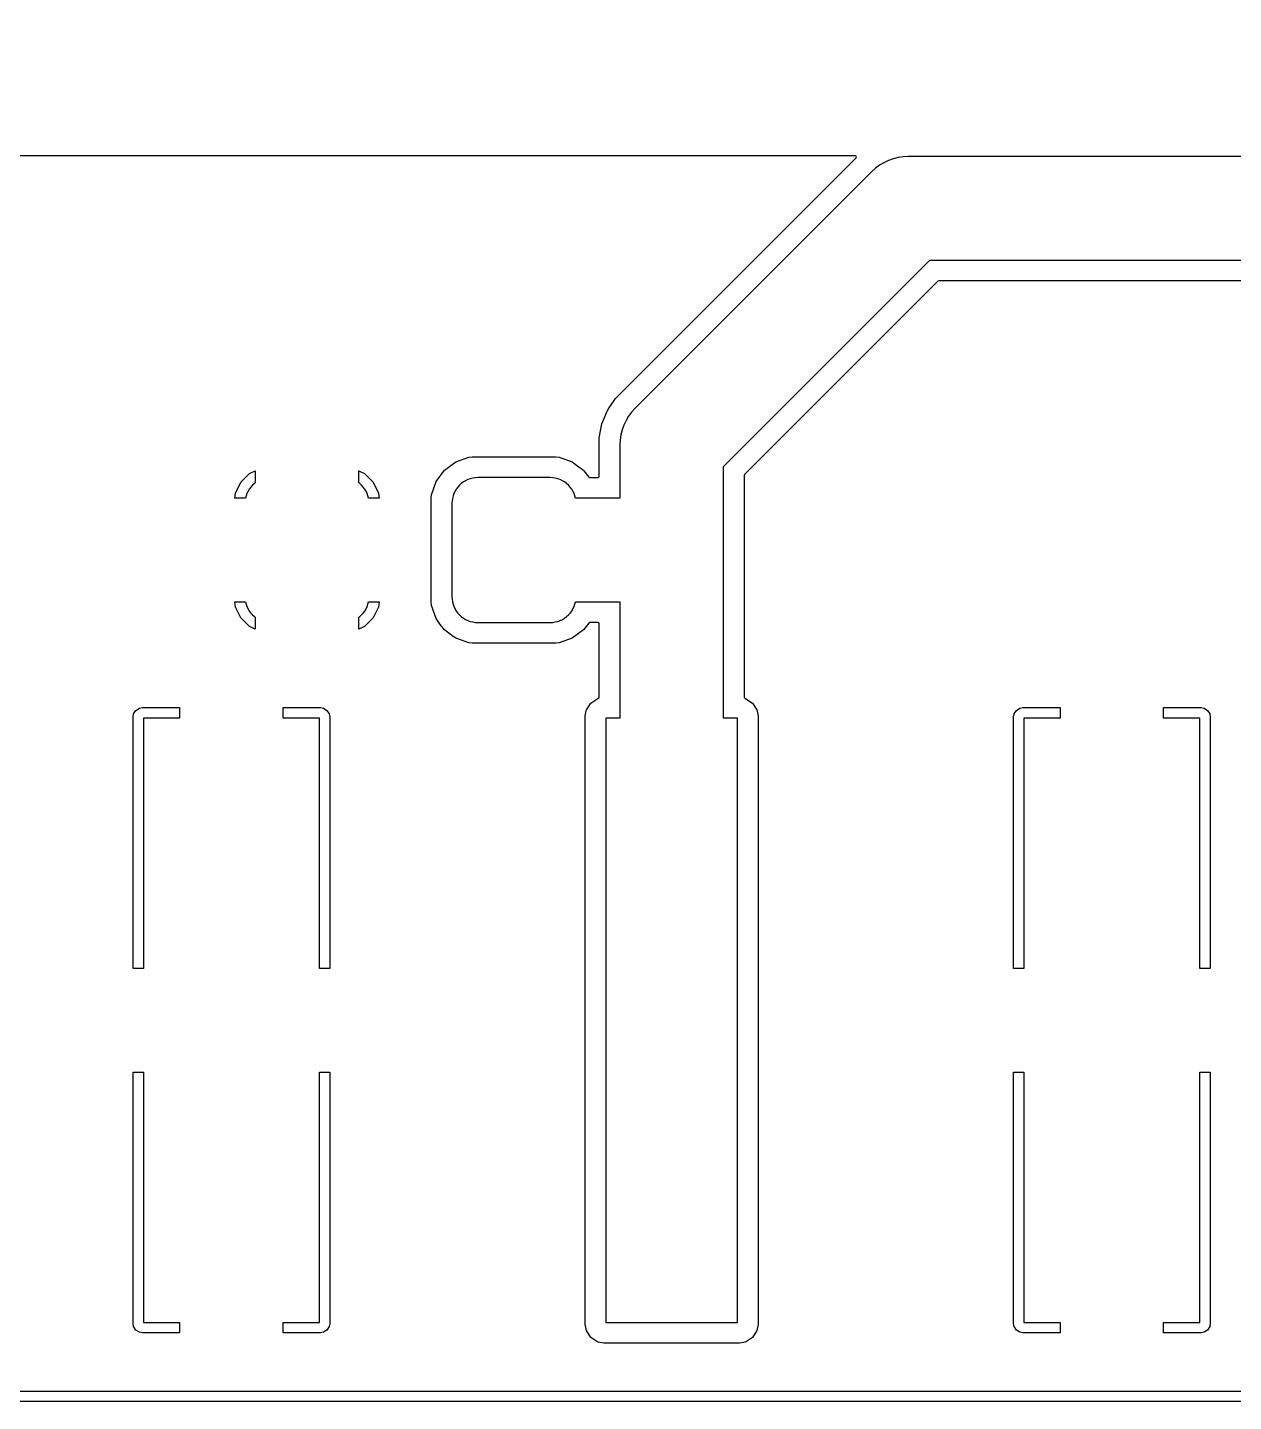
# Model space of a CAD drawing. Header units: metres. Extents: x 44.9 to 117.2, y -105.5 to -49.4.
# Drawn here: x 56.51 to 68.17, y -105.51 to -92.23 of the extents above; entities that cross this region are included whole.
import ezdxf

# ---------------------------------------------------------------- set-up
doc = ezdxf.new("R2010")
doc.units = ezdxf.units.M

msp = doc.modelspace()

# ---------------------------------------------------------------- linework, layer by layer
for points in [[(44.858, -105.51), (44.858, -49.43), (117.242, -49.43), (117.242, -105.51), (44.858, -105.51)], [(112.494, -94.681), (65.319, -94.681), (65.311, -94.684), (63.442, -96.553), (63.439, -96.561), (63.439, -98.704), (63.44, -98.71), (63.448, -98.715), (63.451, -98.716), (63.451, -98.716), (63.451, -98.716), (63.451, -98.716), (63.451, -98.716), (63.451, -98.716), (63.451, -98.716), (63.451, -98.716), (63.451, -98.716), (63.451, -98.716), (63.451, -98.716), (63.451, -98.716), (63.485, -98.738), (63.518, -98.76), (63.518, -98.76), (63.518, -98.76), (63.518, -98.76), (63.518, -98.76), (63.518, -98.76), (63.518, -98.76), (63.518, -98.76), (63.518, -98.76), (63.518, -98.76), (63.518, -98.76), (63.518, -98.76), (63.562, -98.826), (63.562, -98.826), (63.562, -98.826), (63.562, -98.826), (63.562, -98.826), (63.562, -98.826), (63.562, -98.826), (63.562, -98.826), (63.562, -98.826), (63.562, -98.826), (63.574, -98.885), (63.574, -98.885), (63.574, -98.885), (63.574, -98.885), (63.574, -98.885), (63.574, -98.885), (63.574, -104.766), (63.574, -104.766), (63.574, -104.766), (63.574, -104.766), (63.574, -104.766), (63.574, -104.766), (63.562, -104.825), (63.562, -104.825), (63.562, -104.825), (63.562, -104.825), (63.562, -104.825), (63.562, -104.825), (63.562, -104.825), (63.562, -104.825), (63.562, -104.825), (63.562, -104.825), (63.518, -104.891), (63.518, -104.891), (63.518, -104.891), (63.518, -104.891), (63.518, -104.891), (63.518, -104.891), (63.518, -104.891), (63.518, -104.891), (63.518, -104.891), (63.518, -104.891), (63.451, -104.935), (63.451, -104.935), (63.451, -104.935), (63.451, -104.935), (63.451, -104.935), (63.451, -104.935), (63.451, -104.935), (63.451, -104.935), (63.451, -104.935), (63.451, -104.935), (63.393, -104.947), (63.393, -104.947), (63.393, -104.947), (63.393, -104.947), (63.393, -104.947), (63.393, -104.947), (62.083, -104.947), (62.083, -104.947), (62.083, -104.947), (62.083, -104.947), (62.083, -104.947), (62.083, -104.947), (62.025, -104.935), (62.025, -104.935), (62.025, -104.935), (62.025, -104.935), (62.025, -104.935), (62.025, -104.935), (62.025, -104.935), (62.025, -104.935), (62.025, -104.935), (62.025, -104.935), (61.958, -104.891), (61.958, -104.891), (61.958, -104.891), (61.958, -104.891), (61.958, -104.891), (61.958, -104.891), (61.958, -104.891), (61.958, -104.891), (61.958, -104.891), (61.958, -104.891), (61.958, -104.891), (61.958, -104.891), (61.914, -104.825), (61.914, -104.825), (61.914, -104.825), (61.914, -104.825), (61.914, -104.825), (61.914, -104.825), (61.914, -104.825), (61.914, -104.825), (61.914, -104.825), (61.914, -104.825), (61.914, -104.825), (61.914, -104.825), (61.914, -104.825), (61.914, -104.825), (61.914, -104.825), (61.902, -104.766), (61.902, -104.766), (61.902, -104.766), (61.902, -104.766), (61.902, -104.766), (61.902, -104.766), (61.902, -98.885), (61.902, -98.885), (61.902, -98.885), (61.902, -98.885), (61.902, -98.885), (61.902, -98.885), (61.913, -98.832), (61.914, -98.826), (61.914, -98.826), (61.914, -98.826), (61.914, -98.826), (61.914, -98.826), (61.914, -98.826), (61.914, -98.826), (61.914, -98.826), (61.914, -98.826), (61.914, -98.826), (61.914, -98.826), (61.914, -98.826), (61.958, -98.76), (61.958, -98.76), (61.958, -98.76), (61.958, -98.76), (61.958, -98.76), (61.958, -98.76), (61.958, -98.76), (61.958, -98.76), (61.958, -98.76), (61.958, -98.76), (61.958, -98.76), (61.958, -98.76), (62.025, -98.716), (62.025, -98.716), (62.025, -98.716), (62.025, -98.716), (62.025, -98.716), (62.025, -98.716), (62.025, -98.716), (62.025, -98.716), (62.025, -98.716), (62.025, -98.716), (62.025, -98.716), (62.025, -98.716), (62.025, -98.716), (62.025, -98.716), (62.025, -98.716), (62.028, -98.715), (62.034, -98.712), (62.037, -98.704), (62.037, -97.994), (62.034, -97.986), (62.026, -97.983), (61.945, -97.983), (61.943, -97.983), (61.936, -97.987), (61.886, -98.054), (61.886, -98.054), (61.886, -98.054), (61.886, -98.054), (61.886, -98.054), (61.886, -98.054), (61.886, -98.054), (61.886, -98.054), (61.777, -98.135), (61.777, -98.135), (61.777, -98.135), (61.777, -98.135), (61.777, -98.135), (61.777, -98.135), (61.777, -98.135), (61.777, -98.135), (61.649, -98.18), (61.649, -98.18), (61.649, -98.18), (61.649, -98.18), (61.649, -98.18), (61.649, -98.18), (61.618, -98.183), (61.618, -98.183), (61.618, -98.183), (61.618, -98.183), (60.81, -98.183), (60.81, -98.183), (60.81, -98.183), (60.81, -98.183), (60.779, -98.18), (60.779, -98.18), (60.779, -98.18), (60.779, -98.18), (60.779, -98.18), (60.779, -98.18), (60.779, -98.18), (60.779, -98.18), (60.779, -98.18), (60.779, -98.18), (60.779, -98.18), (60.779, -98.18), (60.779, -98.18), (60.779, -98.18), (60.779, -98.18), (60.706, -98.154), (60.651, -98.135), (60.651, -98.135), (60.651, -98.135), (60.651, -98.135), (60.651, -98.135), (60.651, -98.135), (60.651, -98.135), (60.651, -98.135), (60.651, -98.135), (60.651, -98.135), (60.651, -98.135), (60.651, -98.135), (60.651, -98.135), (60.651, -98.135), (60.651, -98.135), (60.651, -98.135), (60.651, -98.135), (60.651, -98.135), (60.651, -98.135), (60.651, -98.135), (60.651, -98.135), (60.651, -98.135), (60.651, -98.135), (60.651, -98.135), (60.651, -98.135), (60.651, -98.135), (60.651, -98.135), (60.651, -98.135), (60.651, -98.135), (60.651, -98.135), (60.651, -98.135), (60.651, -98.135), (60.627, -98.117), (60.542, -98.054), (60.542, -98.054), (60.542, -98.054), (60.542, -98.054), (60.542, -98.054), (60.542, -98.054), (60.542, -98.054), (60.542, -98.054), (60.502, -98), (60.461, -97.945), (60.461, -97.945), (60.461, -97.945), (60.461, -97.945), (60.461, -97.945), (60.461, -97.945), (60.461, -97.945), (60.461, -97.945), (60.461, -97.945), (60.461, -97.945), (60.461, -97.945), (60.461, -97.945), (60.461, -97.945), (60.416, -97.817), (60.416, -97.817), (60.416, -97.817), (60.416, -97.817), (60.416, -97.817), (60.416, -97.817), (60.413, -97.786), (60.413, -97.786), (60.413, -97.786), (60.413, -97.786), (60.413, -96.778), (60.413, -96.778), (60.413, -96.778), (60.413, -96.778), (60.416, -96.747), (60.416, -96.747), (60.416, -96.747), (60.416, -96.747), (60.416, -96.747), (60.416, -96.747), (60.461, -96.619), (60.461, -96.619), (60.461, -96.619), (60.461, -96.619), (60.461, -96.619), (60.461, -96.619), (60.461, -96.619), (60.461, -96.619), (60.461, -96.619), (60.461, -96.619), (60.461, -96.619), (60.461, -96.619), (60.461, -96.619), (60.542, -96.51), (60.542, -96.51), (60.542, -96.51), (60.542, -96.51), (60.542, -96.51), (60.542, -96.51), (60.542, -96.51), (60.542, -96.51), (60.542, -96.51), (60.542, -96.51), (60.542, -96.51), (60.542, -96.51), (60.651, -96.429), (60.651, -96.429), (60.651, -96.429), (60.651, -96.429), (60.651, -96.429), (60.651, -96.429), (60.651, -96.429), (60.651, -96.429), (60.651, -96.429), (60.651, -96.429), (60.651, -96.429), (60.651, -96.429), (60.651, -96.429), (60.779, -96.384), (60.779, -96.384), (60.779, -96.384), (60.779, -96.384), (60.779, -96.384), (60.779, -96.384), (60.81, -96.381), (60.81, -96.381), (60.81, -96.381), (60.81, -96.381), (61.618, -96.381), (61.618, -96.381), (61.618, -96.381), (61.618, -96.381), (61.649, -96.384), (61.649, -96.384), (61.649, -96.384), (61.649, -96.384), (61.649, -96.384), (61.649, -96.384), (61.777, -96.429), (61.777, -96.429), (61.777, -96.429), (61.777, -96.429), (61.777, -96.429), (61.777, -96.429), (61.777, -96.429), (61.777, -96.429), (61.777, -96.429), (61.777, -96.429), (61.777, -96.429), (61.777, -96.429), (61.777, -96.429), (61.832, -96.47), (61.886, -96.51), (61.886, -96.51), (61.886, -96.51), (61.886, -96.51), (61.886, -96.51), (61.886, -96.51), (61.886, -96.51), (61.886, -96.51), (61.89, -96.516), (61.936, -96.577), (61.936, -96.577), (61.937, -96.578), (61.945, -96.581), (62.026, -96.581), (62.034, -96.578), (62.037, -96.57), (62.037, -96.197), (62.037, -96.197), (62.037, -96.197), (62.037, -96.197), (62.037, -96.197), (62.037, -96.197), (62.064, -96.062), (62.064, -96.062), (62.064, -96.062), (62.064, -96.062), (62.064, -96.062), (62.064, -96.062), (62.064, -96.062), (62.064, -96.062), (62.064, -96.062), (62.064, -96.062), (62.064, -96.062), (62.117, -95.934), (62.117, -95.934), (62.117, -95.934), (62.117, -95.934), (62.117, -95.934), (62.117, -95.934), (62.141, -95.899), (62.194, -95.819), (62.194, -95.819), (62.194, -95.819), (62.194, -95.819), (62.194, -95.819), (62.194, -95.819), (64.522, -93.492), (64.525, -93.483), (64.522, -93.475), (64.514, -93.472), (44.97, -93.472)], [(112.598, -93.48), (65.024, -93.48), (64.975, -93.482), (64.926, -93.489), (64.879, -93.501), (64.833, -93.518), (64.788, -93.539), (64.746, -93.564), (64.707, -93.593), (64.67, -93.626), (62.384, -95.912), (62.351, -95.949), (62.322, -95.988), (62.297, -96.03), (62.276, -96.075), (62.259, -96.121), (62.259, -96.121), (62.247, -96.168), (62.24, -96.217), (62.238, -96.266), (62.238, -96.782), (62.238, -96.782), (62.238, -96.782), (62.238, -96.782), (62.238, -96.782), (62.238, -96.782), (62.238, -96.782), (62.238, -96.782), (62.238, -96.782), (62.238, -96.782), (62.238, -96.782), (62.238, -96.782), (62.238, -96.782), (62.238, -96.782), (62.238, -96.782), (62.238, -96.782), (62.238, -96.782), (62.238, -96.782), (62.238, -96.782), (62.238, -96.782), (62.238, -96.782), (62.238, -96.782), (62.238, -96.782), (62.238, -96.782), (62.238, -96.782), (62.238, -96.782), (62.238, -96.782), (62.238, -96.782), (62.238, -96.782), (62.238, -96.782), (62.238, -96.782), (62.238, -96.782), (62.238, -96.782), (62.238, -96.782), (61.809, -96.782), (61.809, -96.782), (61.809, -96.782), (61.809, -96.782), (61.809, -96.782), (61.809, -96.782), (61.809, -96.782), (61.809, -96.782), (61.809, -96.782), (61.809, -96.782), (61.809, -96.782), (61.809, -96.782), (61.809, -96.782), (61.809, -96.782), (61.809, -96.782), (61.809, -96.782), (61.809, -96.782), (61.809, -96.782), (61.809, -96.782), (61.809, -96.782), (61.809, -96.782), (61.809, -96.782), (61.809, -96.782), (61.809, -96.782), (61.809, -96.782), (61.809, -96.782), (61.809, -96.782), (61.809, -96.782), (61.809, -96.782), (61.809, -96.782), (61.803, -96.759), (61.795, -96.736), (61.784, -96.714), (61.772, -96.693), (61.757, -96.673), (61.741, -96.655), (61.723, -96.639), (61.703, -96.624), (61.682, -96.612), (61.66, -96.601), (61.637, -96.593), (61.637, -96.593), (61.613, -96.587), (61.589, -96.583), (61.564, -96.582), (60.864, -96.582), (60.839, -96.583), (60.815, -96.587), (60.791, -96.593), (60.768, -96.601), (60.746, -96.612), (60.725, -96.624), (60.705, -96.639), (60.687, -96.655), (60.671, -96.673), (60.656, -96.693), (60.644, -96.714), (60.633, -96.736), (60.625, -96.759), (60.625, -96.759), (60.619, -96.783), (60.615, -96.807), (60.614, -96.832)], [(60.614, -96.832), (60.614, -97.732), (60.615, -97.757), (60.619, -97.781), (60.625, -97.805), (60.633, -97.828), (60.644, -97.85), (60.656, -97.871), (60.671, -97.891), (60.687, -97.909), (60.705, -97.925), (60.725, -97.94), (60.746, -97.952), (60.768, -97.963), (60.791, -97.971), (60.791, -97.971), (60.815, -97.977), (60.839, -97.981), (60.864, -97.982), (61.564, -97.982), (61.589, -97.981), (61.613, -97.977), (61.637, -97.971), (61.66, -97.963), (61.682, -97.952), (61.703, -97.94), (61.723, -97.925), (61.741, -97.909), (61.757, -97.891), (61.772, -97.871), (61.784, -97.85), (61.795, -97.828), (61.803, -97.805), (61.803, -97.805), (61.809, -97.782), (61.809, -97.782), (61.809, -97.782), (61.809, -97.782), (61.809, -97.782), (61.809, -97.782), (61.809, -97.782), (61.809, -97.782), (61.809, -97.782), (61.809, -97.782), (61.809, -97.782), (61.809, -97.782), (61.809, -97.782), (61.809, -97.782), (61.809, -97.782), (61.809, -97.782), (61.809, -97.782), (61.809, -97.782), (61.809, -97.782), (61.809, -97.782), (61.809, -97.782), (61.809, -97.782), (61.809, -97.782), (61.809, -97.782), (61.809, -97.782), (61.809, -97.782), (61.809, -97.782), (61.809, -97.782), (61.809, -97.782), (61.809, -97.782), (62.238, -97.782), (62.238, -97.782), (62.238, -97.782), (62.238, -97.782), (62.238, -97.782), (62.238, -97.782), (62.238, -97.782), (62.238, -97.782), (62.238, -97.782), (62.238, -97.782), (62.238, -97.782), (62.238, -97.782), (62.238, -97.782), (62.238, -97.782), (62.238, -97.782), (62.238, -97.782), (62.238, -97.782), (62.238, -97.782), (62.238, -97.782), (62.238, -97.782), (62.238, -97.782), (62.238, -97.782), (62.238, -97.782), (62.238, -97.782), (62.238, -97.782), (62.238, -97.782), (62.238, -97.782), (62.238, -97.782), (62.238, -97.782), (62.238, -97.782), (62.238, -97.782), (62.238, -97.782), (62.238, -97.782), (62.238, -97.782), (62.238, -98.905), (62.238, -98.905), (62.238, -98.905), (62.238, -98.905), (62.238, -98.905), (62.238, -98.905), (62.238, -98.905), (62.238, -98.905), (62.238, -98.905), (62.238, -98.905), (62.238, -98.905), (62.238, -98.905), (62.238, -98.905), (62.238, -98.905), (62.238, -98.905), (62.238, -98.905), (62.238, -98.905), (62.238, -98.905), (62.238, -98.905), (62.238, -98.905), (62.238, -98.905), (62.238, -98.905), (62.238, -98.905), (62.238, -98.905), (62.238, -98.905), (62.238, -98.905), (62.238, -98.905), (62.238, -98.905), (62.238, -98.905), (62.238, -98.905), (62.238, -98.905), (62.238, -98.905), (62.238, -98.905), (62.238, -98.905), (62.103, -98.905), (62.103, -104.747), (63.373, -104.747), (63.373, -98.905), (63.238, -98.905), (63.238, -98.905), (63.238, -98.905), (63.238, -98.905), (63.238, -98.905), (63.238, -98.905), (63.238, -98.905), (63.238, -98.905), (63.238, -98.905), (63.238, -98.905), (63.238, -98.905), (63.238, -98.905), (63.238, -98.905), (63.238, -98.905), (63.238, -98.905), (63.238, -98.905), (63.238, -98.905), (63.238, -98.905), (63.238, -98.905), (63.238, -98.905), (63.238, -98.905), (63.238, -98.905), (63.238, -98.905), (63.238, -98.905), (63.238, -98.905), (63.238, -98.905), (63.238, -98.905), (63.238, -98.905), (63.238, -98.905), (63.238, -98.905), (63.238, -98.905), (63.238, -98.905), (63.238, -98.905), (63.238, -98.905), (63.238, -96.473), (63.238, -96.473), (63.238, -96.473), (63.238, -96.473), (63.238, -96.473), (63.238, -96.473), (63.238, -96.473), (63.238, -96.473), (63.238, -96.473), (63.238, -96.473), (63.238, -96.473), (63.238, -96.473), (63.238, -96.473), (63.238, -96.473), (63.238, -96.473), (63.238, -96.473), (63.238, -96.473), (63.238, -96.473), (65.231, -94.48), (65.231, -94.48), (65.231, -94.48), (65.231, -94.48), (65.231, -94.48), (65.231, -94.48), (65.231, -94.48), (65.231, -94.48), (65.231, -94.48), (65.231, -94.48), (65.231, -94.48), (65.231, -94.48), (65.231, -94.48), (65.231, -94.48), (65.231, -94.48), (65.231, -94.48), (65.231, -94.48), (65.231, -94.48), (112.598, -94.48)], [(58.516, -96.782), (58.524, -96.731), (58.524, -96.731), (58.524, -96.731), (58.524, -96.731), (58.524, -96.731), (58.524, -96.731), (58.524, -96.731), (58.524, -96.731), (58.524, -96.731), (58.524, -96.731), (58.575, -96.626), (58.575, -96.626), (58.575, -96.626), (58.575, -96.626), (58.575, -96.626), (58.575, -96.626), (58.575, -96.626), (58.575, -96.626), (58.658, -96.543), (58.658, -96.543), (58.658, -96.543), (58.658, -96.543), (58.658, -96.543), (58.658, -96.543), (58.658, -96.543), (58.658, -96.543), (58.714, -96.516), (58.714, -96.516), (58.714, -96.516), (58.714, -96.516), (58.714, -96.516), (58.714, -96.516), (58.714, -96.516), (58.714, -96.516), (58.714, -96.516), (58.714, -96.516), (58.714, -96.516), (58.714, -96.516), (58.714, -96.516), (58.714, -96.516), (58.714, -96.516), (58.714, -96.516), (58.714, -96.516), (58.714, -96.516), (58.714, -96.516), (58.714, -96.516), (58.714, -96.516), (58.714, -96.516), (58.714, -96.516), (58.714, -96.516), (58.714, -96.516), (58.714, -96.516), (58.714, -96.516), (58.714, -96.516), (58.714, -96.516), (58.714, -96.516), (58.714, -96.516), (58.714, -96.516), (58.714, -96.516), (58.714, -96.516), (58.714, -96.516), (58.714, -96.516), (58.714, -96.516), (58.714, -96.516), (58.714, -96.516), (58.714, -96.516), (58.714, -96.516), (58.714, -96.516), (58.714, -96.516), (58.714, -96.516), (58.714, -96.516), (58.714, -96.516), (58.714, -96.632), (58.714, -96.632), (58.714, -96.632), (58.714, -96.632), (58.714, -96.632), (58.714, -96.632), (58.714, -96.632), (58.714, -96.632), (58.714, -96.632), (58.714, -96.632), (58.714, -96.632), (58.714, -96.632), (58.714, -96.632), (58.714, -96.632), (58.714, -96.632), (58.714, -96.632), (58.714, -96.632), (58.714, -96.632), (58.714, -96.632), (58.714, -96.632), (58.714, -96.632), (58.714, -96.632), (58.705, -96.639), (58.687, -96.655), (58.671, -96.673), (58.656, -96.693), (58.644, -96.714), (58.633, -96.736), (58.625, -96.759), (58.625, -96.759), (58.619, -96.782), (58.619, -96.782), (58.619, -96.782), (58.619, -96.782), (58.619, -96.782), (58.619, -96.782), (58.619, -96.782), (58.619, -96.782), (58.619, -96.782), (58.619, -96.782), (58.619, -96.782), (58.619, -96.782), (58.619, -96.782), (58.619, -96.782), (58.619, -96.782), (58.619, -96.782), (58.619, -96.782), (58.619, -96.782), (58.619, -96.782), (58.619, -96.782), (58.619, -96.782), (58.619, -96.782), (58.619, -96.782), (58.619, -96.782), (58.619, -96.782), (58.619, -96.782), (58.619, -96.782), (58.619, -96.782), (58.619, -96.782), (58.619, -96.782), (58.516, -96.782), (58.516, -96.782), (58.516, -96.782), (58.516, -96.782), (58.516, -96.782), (58.516, -96.782), (58.516, -96.782), (58.516, -96.782), (58.516, -96.782), (58.516, -96.782), (58.516, -96.782), (58.516, -96.782), (58.516, -96.782), (58.516, -96.782), (58.516, -96.782), (58.516, -96.782), (58.516, -96.782), (58.516, -96.782), (58.516, -96.782), (58.516, -96.782), (58.516, -96.782), (58.516, -96.782), (58.516, -96.782), (58.516, -96.782), (58.516, -96.782), (58.516, -96.782), (58.516, -96.782), (58.516, -96.782), (58.516, -96.782), (58.516, -96.782), (58.516, -96.782), (58.516, -96.782), (58.516, -96.782), (58.516, -96.782), (58.516, -96.782), (58.516, -96.782), (58.516, -96.782), (58.516, -96.782)], [(59.723, -96.639), (59.714, -96.632), (59.714, -96.632), (59.714, -96.632), (59.714, -96.632), (59.714, -96.632), (59.714, -96.632), (59.714, -96.632), (59.714, -96.632), (59.714, -96.632), (59.714, -96.632), (59.714, -96.632), (59.714, -96.632), (59.714, -96.632), (59.714, -96.632), (59.714, -96.632), (59.714, -96.632), (59.714, -96.632), (59.714, -96.632), (59.714, -96.632), (59.714, -96.632), (59.714, -96.632), (59.714, -96.632), (59.714, -96.516), (59.714, -96.516), (59.714, -96.516), (59.714, -96.516), (59.714, -96.516), (59.714, -96.516), (59.714, -96.516), (59.714, -96.516), (59.714, -96.516), (59.714, -96.516), (59.714, -96.516), (59.714, -96.516), (59.714, -96.516), (59.714, -96.516), (59.714, -96.516), (59.714, -96.516), (59.714, -96.516), (59.714, -96.516), (59.714, -96.516), (59.714, -96.516), (59.714, -96.516), (59.714, -96.516), (59.714, -96.516), (59.714, -96.516), (59.714, -96.516), (59.714, -96.516), (59.714, -96.516), (59.714, -96.516), (59.714, -96.516), (59.714, -96.516), (59.714, -96.516), (59.714, -96.516), (59.714, -96.516), (59.714, -96.516), (59.714, -96.516), (59.714, -96.516), (59.714, -96.516), (59.714, -96.516), (59.714, -96.516), (59.714, -96.516), (59.714, -96.516), (59.714, -96.516), (59.714, -96.516), (59.714, -96.516), (59.77, -96.543), (59.77, -96.543), (59.77, -96.543), (59.77, -96.543), (59.77, -96.543), (59.77, -96.543), (59.77, -96.543), (59.77, -96.543), (59.853, -96.626), (59.853, -96.626), (59.853, -96.626), (59.853, -96.626), (59.853, -96.626), (59.853, -96.626), (59.853, -96.626), (59.853, -96.626), (59.904, -96.731), (59.904, -96.731), (59.904, -96.731), (59.904, -96.731), (59.904, -96.731), (59.904, -96.731), (59.904, -96.731), (59.904, -96.731), (59.904, -96.731), (59.904, -96.731), (59.912, -96.782), (59.912, -96.782), (59.912, -96.782), (59.912, -96.782), (59.912, -96.782), (59.912, -96.782), (59.912, -96.782), (59.912, -96.782), (59.912, -96.782), (59.912, -96.782), (59.912, -96.782), (59.912, -96.782), (59.912, -96.782), (59.912, -96.782), (59.912, -96.782), (59.912, -96.782), (59.912, -96.782), (59.912, -96.782), (59.912, -96.782), (59.912, -96.782), (59.912, -96.782), (59.912, -96.782), (59.912, -96.782), (59.912, -96.782), (59.912, -96.782), (59.912, -96.782), (59.912, -96.782), (59.912, -96.782), (59.912, -96.782), (59.912, -96.782), (59.912, -96.782), (59.912, -96.782), (59.912, -96.782), (59.912, -96.782), (59.912, -96.782), (59.912, -96.782), (59.809, -96.782), (59.809, -96.782), (59.809, -96.782), (59.809, -96.782), (59.809, -96.782), (59.809, -96.782), (59.809, -96.782), (59.809, -96.782), (59.809, -96.782), (59.809, -96.782), (59.809, -96.782), (59.809, -96.782), (59.809, -96.782), (59.809, -96.782), (59.809, -96.782), (59.809, -96.782), (59.809, -96.782), (59.809, -96.782), (59.809, -96.782), (59.809, -96.782), (59.809, -96.782), (59.809, -96.782), (59.809, -96.782), (59.809, -96.782), (59.809, -96.782), (59.809, -96.782), (59.809, -96.782), (59.809, -96.782), (59.809, -96.782), (59.809, -96.782), (59.803, -96.759), (59.795, -96.736), (59.784, -96.714), (59.772, -96.693), (59.757, -96.673), (59.741, -96.655), (59.723, -96.639)], [(58.619, -97.782), (58.625, -97.805), (58.633, -97.828), (58.644, -97.85), (58.656, -97.871), (58.671, -97.891), (58.687, -97.909), (58.705, -97.925), (58.714, -97.932), (58.714, -97.932), (58.714, -97.932), (58.714, -97.932), (58.714, -97.932), (58.714, -97.932), (58.714, -97.932), (58.714, -97.932), (58.714, -97.932), (58.714, -97.932), (58.714, -97.932), (58.714, -97.932), (58.714, -97.932), (58.714, -97.932), (58.714, -97.932), (58.714, -97.932), (58.714, -97.932), (58.714, -97.932), (58.714, -97.932), (58.714, -97.932), (58.714, -97.932), (58.714, -97.932), (58.714, -98.048), (58.714, -98.048), (58.714, -98.048), (58.714, -98.048), (58.714, -98.048), (58.714, -98.048), (58.714, -98.048), (58.714, -98.048), (58.714, -98.048), (58.714, -98.048), (58.714, -98.048), (58.714, -98.048), (58.714, -98.048), (58.714, -98.048), (58.714, -98.048), (58.714, -98.048), (58.714, -98.048), (58.714, -98.048), (58.714, -98.048), (58.714, -98.048), (58.714, -98.048), (58.714, -98.048), (58.714, -98.048), (58.714, -98.048), (58.714, -98.048), (58.714, -98.048), (58.714, -98.048), (58.714, -98.048), (58.714, -98.048), (58.714, -98.048), (58.714, -98.048), (58.714, -98.048), (58.714, -98.048), (58.714, -98.048), (58.714, -98.048), (58.714, -98.048), (58.714, -98.048), (58.714, -98.048), (58.714, -98.048), (58.714, -98.048), (58.714, -98.048), (58.714, -98.048), (58.714, -98.048), (58.714, -98.048), (58.714, -98.048), (58.714, -98.048), (58.658, -98.021), (58.658, -98.021), (58.658, -98.021), (58.658, -98.021), (58.658, -98.021), (58.658, -98.021), (58.658, -98.021), (58.658, -98.021), (58.575, -97.938), (58.575, -97.938), (58.575, -97.938), (58.575, -97.938), (58.575, -97.938), (58.575, -97.938), (58.575, -97.938), (58.575, -97.938), (58.524, -97.833), (58.524, -97.833), (58.524, -97.833), (58.524, -97.833), (58.524, -97.833), (58.524, -97.833), (58.524, -97.833), (58.524, -97.833), (58.524, -97.833), (58.524, -97.833), (58.516, -97.782), (58.516, -97.782), (58.516, -97.782), (58.516, -97.782), (58.516, -97.782), (58.516, -97.782), (58.516, -97.782), (58.516, -97.782), (58.516, -97.782), (58.516, -97.782), (58.516, -97.782), (58.516, -97.782), (58.516, -97.782), (58.516, -97.782), (58.516, -97.782), (58.516, -97.782), (58.516, -97.782), (58.516, -97.782), (58.516, -97.782), (58.516, -97.782), (58.516, -97.782), (58.516, -97.782), (58.516, -97.782), (58.516, -97.782), (58.516, -97.782), (58.516, -97.782), (58.516, -97.782), (58.516, -97.782), (58.516, -97.782), (58.516, -97.782), (58.516, -97.782), (58.516, -97.782), (58.516, -97.782), (58.516, -97.782), (58.516, -97.782), (58.516, -97.782), (58.619, -97.782), (58.619, -97.782), (58.619, -97.782), (58.619, -97.782), (58.619, -97.782), (58.619, -97.782), (58.619, -97.782), (58.619, -97.782), (58.619, -97.782), (58.619, -97.782), (58.619, -97.782), (58.619, -97.782), (58.619, -97.782), (58.619, -97.782), (58.619, -97.782), (58.619, -97.782), (58.619, -97.782), (58.619, -97.782), (58.619, -97.782), (58.619, -97.782), (58.619, -97.782), (58.619, -97.782), (58.619, -97.782), (58.619, -97.782), (58.619, -97.782), (58.619, -97.782), (58.619, -97.782), (58.619, -97.782), (58.619, -97.782), (58.619, -97.782)], [(59.714, -97.932), (59.723, -97.925), (59.741, -97.909), (59.757, -97.891), (59.772, -97.871), (59.784, -97.85), (59.795, -97.828), (59.803, -97.805), (59.803, -97.805), (59.809, -97.782), (59.809, -97.782), (59.809, -97.782), (59.809, -97.782), (59.809, -97.782), (59.809, -97.782), (59.809, -97.782), (59.809, -97.782), (59.809, -97.782), (59.809, -97.782), (59.809, -97.782), (59.809, -97.782), (59.809, -97.782), (59.809, -97.782), (59.809, -97.782), (59.809, -97.782), (59.809, -97.782), (59.809, -97.782), (59.809, -97.782), (59.809, -97.782), (59.809, -97.782), (59.809, -97.782), (59.809, -97.782), (59.809, -97.782), (59.809, -97.782), (59.809, -97.782), (59.809, -97.782), (59.809, -97.782), (59.809, -97.782), (59.809, -97.782), (59.912, -97.782), (59.912, -97.782), (59.912, -97.782), (59.912, -97.782), (59.912, -97.782), (59.912, -97.782), (59.912, -97.782), (59.912, -97.782), (59.912, -97.782), (59.912, -97.782), (59.912, -97.782), (59.912, -97.782), (59.912, -97.782), (59.912, -97.782), (59.912, -97.782), (59.912, -97.782), (59.912, -97.782), (59.912, -97.782), (59.912, -97.782), (59.912, -97.782), (59.912, -97.782), (59.912, -97.782), (59.912, -97.782), (59.912, -97.782), (59.912, -97.782), (59.912, -97.782), (59.912, -97.782), (59.912, -97.782), (59.912, -97.782), (59.912, -97.782), (59.912, -97.782), (59.912, -97.782), (59.912, -97.782), (59.912, -97.782), (59.912, -97.782), (59.912, -97.782), (59.904, -97.833), (59.904, -97.833), (59.904, -97.833), (59.904, -97.833), (59.904, -97.833), (59.904, -97.833), (59.904, -97.833), (59.904, -97.833), (59.904, -97.833), (59.904, -97.833), (59.853, -97.938), (59.853, -97.938), (59.853, -97.938), (59.853, -97.938), (59.853, -97.938), (59.853, -97.938), (59.853, -97.938), (59.853, -97.938), (59.77, -98.021), (59.77, -98.021), (59.77, -98.021), (59.77, -98.021), (59.77, -98.021), (59.77, -98.021), (59.77, -98.021), (59.77, -98.021), (59.714, -98.048), (59.714, -98.048), (59.714, -98.048), (59.714, -98.048), (59.714, -98.048), (59.714, -98.048), (59.714, -98.048), (59.714, -98.048), (59.714, -98.048), (59.714, -98.048), (59.714, -98.048), (59.714, -98.048), (59.714, -98.048), (59.714, -98.048), (59.714, -98.048), (59.714, -98.048), (59.714, -98.048), (59.714, -98.048), (59.714, -98.048), (59.714, -98.048), (59.714, -98.048), (59.714, -98.048), (59.714, -98.048), (59.714, -98.048), (59.714, -98.048), (59.714, -98.048), (59.714, -98.048), (59.714, -98.048), (59.714, -98.048), (59.714, -98.048), (59.714, -98.048), (59.714, -98.048), (59.714, -98.048), (59.714, -98.048), (59.714, -98.048), (59.714, -98.048), (59.714, -98.048), (59.714, -98.048), (59.714, -98.048), (59.714, -98.048), (59.714, -98.048), (59.714, -98.048), (59.714, -98.048), (59.714, -98.048), (59.714, -97.932), (59.714, -97.932), (59.714, -97.932), (59.714, -97.932), (59.714, -97.932), (59.714, -97.932), (59.714, -97.932), (59.714, -97.932), (59.714, -97.932), (59.714, -97.932), (59.714, -97.932), (59.714, -97.932), (59.714, -97.932), (59.714, -97.932), (59.714, -97.932), (59.714, -97.932), (59.714, -97.932), (59.714, -97.932), (59.714, -97.932), (59.714, -97.932), (59.714, -97.932), (59.714, -97.932)], [(57.533, -98.895), (57.538, -98.865), (57.538, -98.865), (57.538, -98.865), (57.538, -98.865), (57.538, -98.865), (57.538, -98.865), (57.538, -98.865), (57.538, -98.865), (57.538, -98.865), (57.538, -98.865), (57.538, -98.865), (57.538, -98.865), (57.561, -98.832), (57.561, -98.832), (57.561, -98.832), (57.561, -98.832), (57.561, -98.832), (57.561, -98.832), (57.561, -98.832), (57.561, -98.832), (57.561, -98.832), (57.561, -98.832), (57.561, -98.832), (57.561, -98.832), (57.594, -98.81), (57.594, -98.81), (57.594, -98.81), (57.594, -98.81), (57.594, -98.81), (57.594, -98.81), (57.594, -98.81), (57.594, -98.81), (57.594, -98.81), (57.594, -98.81), (57.594, -98.81), (57.594, -98.81), (57.623, -98.805), (57.623, -98.805), (57.623, -98.805), (57.623, -98.805), (57.623, -98.805), (57.623, -98.805), (57.983, -98.805), (57.983, -98.805), (57.983, -98.805), (57.983, -98.805), (57.983, -98.805), (57.983, -98.805), (57.983, -98.805), (57.983, -98.805), (57.983, -98.805), (57.983, -98.805), (57.983, -98.805), (57.983, -98.805), (57.983, -98.805), (57.983, -98.805), (57.983, -98.805), (57.983, -98.805), (57.983, -98.805), (57.983, -98.805), (57.983, -98.805), (57.983, -98.805), (57.983, -98.805), (57.983, -98.805), (57.983, -98.805), (57.983, -98.805), (57.983, -98.805), (57.983, -98.805), (57.983, -98.805), (57.983, -98.805), (57.983, -98.805), (57.983, -98.805), (57.983, -98.805), (57.983, -98.805), (57.983, -98.805), (57.983, -98.805), (57.983, -98.805), (57.983, -98.805), (57.983, -98.905), (57.983, -98.905), (57.983, -98.905), (57.983, -98.905), (57.983, -98.905), (57.983, -98.905), (57.983, -98.905), (57.983, -98.905), (57.983, -98.905), (57.983, -98.905), (57.983, -98.905), (57.983, -98.905), (57.983, -98.905), (57.983, -98.905), (57.983, -98.905), (57.983, -98.905), (57.983, -98.905), (57.983, -98.905), (57.983, -98.905), (57.983, -98.905), (57.983, -98.905), (57.983, -98.905), (57.983, -98.905), (57.983, -98.905), (57.983, -98.905), (57.983, -98.905), (57.983, -98.905), (57.983, -98.905), (57.983, -98.905), (57.983, -98.905), (57.983, -98.905), (57.983, -98.905), (57.983, -98.905), (57.983, -98.905), (57.633, -98.905), (57.633, -101.326), (57.633, -101.326), (57.633, -101.326), (57.633, -101.326), (57.633, -101.326), (57.633, -101.326), (57.633, -101.326), (57.633, -101.326), (57.633, -101.326), (57.633, -101.326), (57.633, -101.326), (57.633, -101.326), (57.633, -101.326), (57.633, -101.326), (57.633, -101.326), (57.633, -101.326), (57.633, -101.326), (57.633, -101.326), (57.633, -101.326), (57.633, -101.326), (57.633, -101.326), (57.633, -101.326), (57.633, -101.326), (57.633, -101.326), (57.633, -101.326), (57.633, -101.326), (57.633, -101.326), (57.633, -101.326), (57.633, -101.326), (57.633, -101.326), (57.633, -101.326), (57.633, -101.326), (57.633, -101.326), (57.633, -101.326), (57.533, -101.326), (57.533, -101.326), (57.533, -101.326), (57.533, -101.326), (57.533, -101.326), (57.533, -101.326), (57.533, -101.326), (57.533, -101.326), (57.533, -101.326), (57.533, -101.326), (57.533, -101.326), (57.533, -101.326), (57.533, -101.326), (57.533, -101.326), (57.533, -101.326), (57.533, -101.326), (57.533, -101.326), (57.533, -101.326), (57.533, -101.326), (57.533, -101.326), (57.533, -101.326), (57.533, -101.326), (57.533, -101.326), (57.533, -101.326), (57.533, -101.326), (57.533, -101.326), (57.533, -101.326), (57.533, -101.326), (57.533, -101.326), (57.533, -101.326), (57.533, -101.326), (57.533, -101.326), (57.533, -101.326), (57.533, -101.326), (57.533, -101.326), (57.533, -101.326), (57.533, -98.895), (57.533, -98.895), (57.533, -98.895), (57.533, -98.895), (57.533, -98.895), (57.533, -98.895)], [(59.334, -98.905), (58.983, -98.905), (58.983, -98.905), (58.983, -98.905), (58.983, -98.905), (58.983, -98.905), (58.983, -98.905), (58.983, -98.905), (58.983, -98.905), (58.983, -98.905), (58.983, -98.905), (58.983, -98.905), (58.983, -98.905), (58.983, -98.905), (58.983, -98.905), (58.983, -98.905), (58.983, -98.905), (58.983, -98.905), (58.983, -98.905), (58.983, -98.905), (58.983, -98.905), (58.983, -98.905), (58.983, -98.905), (58.983, -98.905), (58.983, -98.905), (58.983, -98.905), (58.983, -98.905), (58.983, -98.905), (58.983, -98.905), (58.983, -98.905), (58.983, -98.905), (58.983, -98.905), (58.983, -98.905), (58.983, -98.905), (58.983, -98.905), (58.983, -98.805), (58.983, -98.805), (58.983, -98.805), (58.983, -98.805), (58.983, -98.805), (58.983, -98.805), (58.983, -98.805), (58.983, -98.805), (58.983, -98.805), (58.983, -98.805), (58.983, -98.805), (58.983, -98.805), (58.983, -98.805), (58.983, -98.805), (58.983, -98.805), (58.983, -98.805), (58.983, -98.805), (58.983, -98.805), (58.983, -98.805), (58.983, -98.805), (58.983, -98.805), (58.983, -98.805), (58.983, -98.805), (58.983, -98.805), (58.983, -98.805), (58.983, -98.805), (58.983, -98.805), (58.983, -98.805), (58.983, -98.805), (58.983, -98.805), (58.983, -98.805), (58.983, -98.805), (58.983, -98.805), (58.983, -98.805), (58.983, -98.805), (58.983, -98.805), (59.344, -98.805), (59.344, -98.805), (59.344, -98.805), (59.344, -98.805), (59.344, -98.805), (59.344, -98.805), (59.373, -98.81), (59.373, -98.81), (59.373, -98.81), (59.373, -98.81), (59.373, -98.81), (59.373, -98.81), (59.373, -98.81), (59.373, -98.81), (59.373, -98.81), (59.373, -98.81), (59.373, -98.81), (59.373, -98.81), (59.406, -98.832), (59.406, -98.832), (59.406, -98.832), (59.406, -98.832), (59.406, -98.832), (59.406, -98.832), (59.406, -98.832), (59.406, -98.832), (59.406, -98.832), (59.406, -98.832), (59.406, -98.832), (59.406, -98.832), (59.429, -98.865), (59.429, -98.865), (59.429, -98.865), (59.429, -98.865), (59.429, -98.865), (59.429, -98.865), (59.429, -98.865), (59.429, -98.865), (59.429, -98.865), (59.429, -98.865), (59.429, -98.865), (59.429, -98.865), (59.434, -98.895), (59.434, -98.895), (59.434, -98.895), (59.434, -98.895), (59.434, -98.895), (59.434, -98.895), (59.434, -101.326), (59.434, -101.326), (59.434, -101.326), (59.434, -101.326), (59.434, -101.326), (59.434, -101.326), (59.434, -101.326), (59.434, -101.326), (59.434, -101.326), (59.434, -101.326), (59.434, -101.326), (59.434, -101.326), (59.434, -101.326), (59.434, -101.326), (59.434, -101.326), (59.434, -101.326), (59.434, -101.326), (59.434, -101.326), (59.434, -101.326), (59.434, -101.326), (59.434, -101.326), (59.434, -101.326), (59.434, -101.326), (59.434, -101.326), (59.434, -101.326), (59.434, -101.326), (59.434, -101.326), (59.434, -101.326), (59.434, -101.326), (59.434, -101.326), (59.434, -101.326), (59.434, -101.326), (59.434, -101.326), (59.434, -101.326), (59.434, -101.326), (59.434, -101.326), (59.334, -101.326), (59.334, -101.326), (59.334, -101.326), (59.334, -101.326), (59.334, -101.326), (59.334, -101.326), (59.334, -101.326), (59.334, -101.326), (59.334, -101.326), (59.334, -101.326), (59.334, -101.326), (59.334, -101.326), (59.334, -101.326), (59.334, -101.326), (59.334, -101.326), (59.334, -101.326), (59.334, -101.326), (59.334, -101.326), (59.334, -101.326), (59.334, -101.326), (59.334, -101.326), (59.334, -101.326), (59.334, -101.326), (59.334, -101.326), (59.334, -101.326), (59.334, -101.326), (59.334, -101.326), (59.334, -101.326), (59.334, -101.326), (59.334, -101.326), (59.334, -101.326), (59.334, -101.326), (59.334, -101.326), (59.334, -101.326), (59.334, -98.905)], [(66.042, -98.895), (66.047, -98.865), (66.047, -98.865), (66.047, -98.865), (66.047, -98.865), (66.047, -98.865), (66.047, -98.865), (66.047, -98.865), (66.047, -98.865), (66.047, -98.865), (66.047, -98.865), (66.047, -98.865), (66.047, -98.865), (66.07, -98.832), (66.07, -98.832), (66.07, -98.832), (66.07, -98.832), (66.07, -98.832), (66.07, -98.832), (66.07, -98.832), (66.07, -98.832), (66.07, -98.832), (66.07, -98.832), (66.07, -98.832), (66.07, -98.832), (66.103, -98.81), (66.103, -98.81), (66.103, -98.81), (66.103, -98.81), (66.103, -98.81), (66.103, -98.81), (66.103, -98.81), (66.103, -98.81), (66.103, -98.81), (66.103, -98.81), (66.103, -98.81), (66.103, -98.81), (66.132, -98.805), (66.132, -98.805), (66.132, -98.805), (66.132, -98.805), (66.132, -98.805), (66.132, -98.805), (66.492, -98.805), (66.492, -98.805), (66.492, -98.805), (66.492, -98.805), (66.492, -98.805), (66.492, -98.805), (66.492, -98.805), (66.492, -98.805), (66.492, -98.805), (66.492, -98.805), (66.492, -98.805), (66.492, -98.805), (66.492, -98.805), (66.492, -98.805), (66.492, -98.805), (66.492, -98.805), (66.492, -98.805), (66.492, -98.805), (66.492, -98.805), (66.492, -98.805), (66.492, -98.805), (66.492, -98.805), (66.492, -98.805), (66.492, -98.805), (66.492, -98.805), (66.492, -98.805), (66.492, -98.805), (66.492, -98.805), (66.492, -98.805), (66.492, -98.805), (66.492, -98.805), (66.492, -98.805), (66.492, -98.805), (66.492, -98.805), (66.492, -98.805), (66.492, -98.805), (66.492, -98.905), (66.492, -98.905), (66.492, -98.905), (66.492, -98.905), (66.492, -98.905), (66.492, -98.905), (66.492, -98.905), (66.492, -98.905), (66.492, -98.905), (66.492, -98.905), (66.492, -98.905), (66.492, -98.905), (66.492, -98.905), (66.492, -98.905), (66.492, -98.905), (66.492, -98.905), (66.492, -98.905), (66.492, -98.905), (66.492, -98.905), (66.492, -98.905), (66.492, -98.905), (66.492, -98.905), (66.492, -98.905), (66.492, -98.905), (66.492, -98.905), (66.492, -98.905), (66.492, -98.905), (66.492, -98.905), (66.492, -98.905), (66.492, -98.905), (66.492, -98.905), (66.492, -98.905), (66.492, -98.905), (66.492, -98.905), (66.142, -98.905), (66.142, -101.326), (66.142, -101.326), (66.142, -101.326), (66.142, -101.326), (66.142, -101.326), (66.142, -101.326), (66.142, -101.326), (66.142, -101.326), (66.142, -101.326), (66.142, -101.326), (66.142, -101.326), (66.142, -101.326), (66.142, -101.326), (66.142, -101.326), (66.142, -101.326), (66.142, -101.326), (66.142, -101.326), (66.142, -101.326), (66.142, -101.326), (66.142, -101.326), (66.142, -101.326), (66.142, -101.326), (66.142, -101.326), (66.142, -101.326), (66.142, -101.326), (66.142, -101.326), (66.142, -101.326), (66.142, -101.326), (66.142, -101.326), (66.142, -101.326), (66.142, -101.326), (66.142, -101.326), (66.142, -101.326), (66.142, -101.326), (66.042, -101.326), (66.042, -101.326), (66.042, -101.326), (66.042, -101.326), (66.042, -101.326), (66.042, -101.326), (66.042, -101.326), (66.042, -101.326), (66.042, -101.326), (66.042, -101.326), (66.042, -101.326), (66.042, -101.326), (66.042, -101.326), (66.042, -101.326), (66.042, -101.326), (66.042, -101.326), (66.042, -101.326), (66.042, -101.326), (66.042, -101.326), (66.042, -101.326), (66.042, -101.326), (66.042, -101.326), (66.042, -101.326), (66.042, -101.326), (66.042, -101.326), (66.042, -101.326), (66.042, -101.326), (66.042, -101.326), (66.042, -101.326), (66.042, -101.326), (66.042, -101.326), (66.042, -101.326), (66.042, -101.326), (66.042, -101.326), (66.042, -101.326), (66.042, -101.326), (66.042, -98.895), (66.042, -98.895), (66.042, -98.895), (66.042, -98.895), (66.042, -98.895), (66.042, -98.895)], [(67.843, -98.905), (67.492, -98.905), (67.492, -98.905), (67.492, -98.905), (67.492, -98.905), (67.492, -98.905), (67.492, -98.905), (67.492, -98.905), (67.492, -98.905), (67.492, -98.905), (67.492, -98.905), (67.492, -98.905), (67.492, -98.905), (67.492, -98.905), (67.492, -98.905), (67.492, -98.905), (67.492, -98.905), (67.492, -98.905), (67.492, -98.905), (67.492, -98.905), (67.492, -98.905), (67.492, -98.905), (67.492, -98.905), (67.492, -98.905), (67.492, -98.905), (67.492, -98.905), (67.492, -98.905), (67.492, -98.905), (67.492, -98.905), (67.492, -98.905), (67.492, -98.905), (67.492, -98.905), (67.492, -98.905), (67.492, -98.905), (67.492, -98.905), (67.492, -98.805), (67.492, -98.805), (67.492, -98.805), (67.492, -98.805), (67.492, -98.805), (67.492, -98.805), (67.492, -98.805), (67.492, -98.805), (67.492, -98.805), (67.492, -98.805), (67.492, -98.805), (67.492, -98.805), (67.492, -98.805), (67.492, -98.805), (67.492, -98.805), (67.492, -98.805), (67.492, -98.805), (67.492, -98.805), (67.492, -98.805), (67.492, -98.805), (67.492, -98.805), (67.492, -98.805), (67.492, -98.805), (67.492, -98.805), (67.492, -98.805), (67.492, -98.805), (67.492, -98.805), (67.492, -98.805), (67.492, -98.805), (67.492, -98.805), (67.492, -98.805), (67.492, -98.805), (67.492, -98.805), (67.492, -98.805), (67.492, -98.805), (67.492, -98.805), (67.853, -98.805), (67.853, -98.805), (67.853, -98.805), (67.853, -98.805), (67.853, -98.805), (67.853, -98.805), (67.882, -98.81), (67.882, -98.81), (67.882, -98.81), (67.882, -98.81), (67.882, -98.81), (67.882, -98.81), (67.882, -98.81), (67.882, -98.81), (67.882, -98.81), (67.882, -98.81), (67.882, -98.81), (67.882, -98.81), (67.915, -98.832), (67.915, -98.832), (67.915, -98.832), (67.915, -98.832), (67.915, -98.832), (67.915, -98.832), (67.915, -98.832), (67.915, -98.832), (67.915, -98.832), (67.915, -98.832), (67.915, -98.832), (67.915, -98.832), (67.938, -98.865), (67.938, -98.865), (67.938, -98.865), (67.938, -98.865), (67.938, -98.865), (67.938, -98.865), (67.938, -98.865), (67.938, -98.865), (67.938, -98.865), (67.938, -98.865), (67.938, -98.865), (67.938, -98.865), (67.943, -98.895), (67.943, -98.895), (67.943, -98.895), (67.943, -98.895), (67.943, -98.895), (67.943, -98.895), (67.943, -101.326), (67.943, -101.326), (67.943, -101.326), (67.943, -101.326), (67.943, -101.326), (67.943, -101.326), (67.943, -101.326), (67.943, -101.326), (67.943, -101.326), (67.943, -101.326), (67.943, -101.326), (67.943, -101.326), (67.943, -101.326), (67.943, -101.326), (67.943, -101.326), (67.943, -101.326), (67.943, -101.326), (67.943, -101.326), (67.943, -101.326), (67.943, -101.326), (67.943, -101.326), (67.943, -101.326), (67.943, -101.326), (67.943, -101.326), (67.943, -101.326), (67.943, -101.326), (67.943, -101.326), (67.943, -101.326), (67.943, -101.326), (67.943, -101.326), (67.943, -101.326), (67.943, -101.326), (67.943, -101.326), (67.943, -101.326), (67.943, -101.326), (67.943, -101.326), (67.843, -101.326), (67.843, -101.326), (67.843, -101.326), (67.843, -101.326), (67.843, -101.326), (67.843, -101.326), (67.843, -101.326), (67.843, -101.326), (67.843, -101.326), (67.843, -101.326), (67.843, -101.326), (67.843, -101.326), (67.843, -101.326), (67.843, -101.326), (67.843, -101.326), (67.843, -101.326), (67.843, -101.326), (67.843, -101.326), (67.843, -101.326), (67.843, -101.326), (67.843, -101.326), (67.843, -101.326), (67.843, -101.326), (67.843, -101.326), (67.843, -101.326), (67.843, -101.326), (67.843, -101.326), (67.843, -101.326), (67.843, -101.326), (67.843, -101.326), (67.843, -101.326), (67.843, -101.326), (67.843, -101.326), (67.843, -101.326), (67.843, -98.905)], [(57.633, -104.747), (57.983, -104.747), (57.983, -104.747), (57.983, -104.747), (57.983, -104.747), (57.983, -104.747), (57.983, -104.747), (57.983, -104.747), (57.983, -104.747), (57.983, -104.747), (57.983, -104.747), (57.983, -104.747), (57.983, -104.747), (57.983, -104.747), (57.983, -104.747), (57.983, -104.747), (57.983, -104.747), (57.983, -104.747), (57.983, -104.747), (57.983, -104.747), (57.983, -104.747), (57.983, -104.747), (57.983, -104.747), (57.983, -104.747), (57.983, -104.747), (57.983, -104.747), (57.983, -104.747), (57.983, -104.747), (57.983, -104.747), (57.983, -104.747), (57.983, -104.747), (57.983, -104.747), (57.983, -104.747), (57.983, -104.747), (57.983, -104.747), (57.983, -104.846), (57.983, -104.846), (57.983, -104.846), (57.983, -104.846), (57.983, -104.846), (57.983, -104.846), (57.983, -104.846), (57.983, -104.846), (57.983, -104.846), (57.983, -104.846), (57.983, -104.846), (57.983, -104.846), (57.983, -104.846), (57.983, -104.846), (57.983, -104.846), (57.983, -104.846), (57.983, -104.846), (57.983, -104.846), (57.983, -104.846), (57.983, -104.846), (57.983, -104.846), (57.983, -104.846), (57.983, -104.846), (57.983, -104.846), (57.983, -104.846), (57.983, -104.846), (57.983, -104.846), (57.983, -104.846), (57.983, -104.846), (57.983, -104.846), (57.983, -104.846), (57.983, -104.846), (57.983, -104.846), (57.983, -104.846), (57.983, -104.846), (57.983, -104.846), (57.623, -104.846), (57.623, -104.846), (57.623, -104.846), (57.623, -104.846), (57.623, -104.846), (57.623, -104.846), (57.594, -104.841), (57.594, -104.841), (57.594, -104.841), (57.594, -104.841), (57.594, -104.841), (57.594, -104.841), (57.594, -104.841), (57.594, -104.841), (57.594, -104.841), (57.594, -104.841), (57.594, -104.841), (57.594, -104.841), (57.561, -104.819), (57.561, -104.819), (57.561, -104.819), (57.561, -104.819), (57.561, -104.819), (57.561, -104.819), (57.561, -104.819), (57.561, -104.819), (57.561, -104.819), (57.561, -104.819), (57.561, -104.819), (57.561, -104.819), (57.538, -104.786), (57.538, -104.786), (57.538, -104.786), (57.538, -104.786), (57.538, -104.786), (57.538, -104.786), (57.538, -104.786), (57.538, -104.786), (57.538, -104.786), (57.538, -104.786), (57.538, -104.786), (57.538, -104.786), (57.533, -104.756), (57.533, -104.756), (57.533, -104.756), (57.533, -104.756), (57.533, -104.756), (57.533, -104.756), (57.533, -102.326), (57.533, -102.326), (57.533, -102.326), (57.533, -102.326), (57.533, -102.326), (57.533, -102.326), (57.533, -102.326), (57.533, -102.326), (57.533, -102.326), (57.533, -102.326), (57.533, -102.326), (57.533, -102.326), (57.533, -102.326), (57.533, -102.326), (57.533, -102.326), (57.533, -102.326), (57.533, -102.326), (57.533, -102.326), (57.533, -102.326), (57.533, -102.326), (57.533, -102.326), (57.533, -102.326), (57.533, -102.326), (57.533, -102.326), (57.533, -102.326), (57.533, -102.326), (57.533, -102.326), (57.533, -102.326), (57.533, -102.326), (57.533, -102.326), (57.533, -102.326), (57.533, -102.326), (57.533, -102.326), (57.533, -102.326), (57.533, -102.326), (57.533, -102.326), (57.633, -102.326), (57.633, -102.326), (57.633, -102.326), (57.633, -102.326), (57.633, -102.326), (57.633, -102.326), (57.633, -102.326), (57.633, -102.326), (57.633, -102.326), (57.633, -102.326), (57.633, -102.326), (57.633, -102.326), (57.633, -102.326), (57.633, -102.326), (57.633, -102.326), (57.633, -102.326), (57.633, -102.326), (57.633, -102.326), (57.633, -102.326), (57.633, -102.326), (57.633, -102.326), (57.633, -102.326), (57.633, -102.326), (57.633, -102.326), (57.633, -102.326), (57.633, -102.326), (57.633, -102.326), (57.633, -102.326), (57.633, -102.326), (57.633, -102.326), (57.633, -102.326), (57.633, -102.326), (57.633, -102.326), (57.633, -102.326), (57.633, -104.747)], [(58.983, -104.747), (59.334, -104.747), (59.334, -102.326), (59.334, -102.326), (59.334, -102.326), (59.334, -102.326), (59.334, -102.326), (59.334, -102.326), (59.334, -102.326), (59.334, -102.326), (59.334, -102.326), (59.334, -102.326), (59.334, -102.326), (59.334, -102.326), (59.334, -102.326), (59.334, -102.326), (59.334, -102.326), (59.334, -102.326), (59.334, -102.326), (59.334, -102.326), (59.334, -102.326), (59.334, -102.326), (59.334, -102.326), (59.334, -102.326), (59.334, -102.326), (59.334, -102.326), (59.334, -102.326), (59.334, -102.326), (59.334, -102.326), (59.334, -102.326), (59.334, -102.326), (59.334, -102.326), (59.334, -102.326), (59.334, -102.326), (59.334, -102.326), (59.334, -102.326), (59.434, -102.326), (59.434, -102.326), (59.434, -102.326), (59.434, -102.326), (59.434, -102.326), (59.434, -102.326), (59.434, -102.326), (59.434, -102.326), (59.434, -102.326), (59.434, -102.326), (59.434, -102.326), (59.434, -102.326), (59.434, -102.326), (59.434, -102.326), (59.434, -102.326), (59.434, -102.326), (59.434, -102.326), (59.434, -102.326), (59.434, -102.326), (59.434, -102.326), (59.434, -102.326), (59.434, -102.326), (59.434, -102.326), (59.434, -102.326), (59.434, -102.326), (59.434, -102.326), (59.434, -102.326), (59.434, -102.326), (59.434, -102.326), (59.434, -102.326), (59.434, -102.326), (59.434, -102.326), (59.434, -102.326), (59.434, -102.326), (59.434, -102.326), (59.434, -102.326), (59.434, -104.756), (59.434, -104.756), (59.434, -104.756), (59.434, -104.756), (59.434, -104.756), (59.434, -104.756), (59.429, -104.786), (59.429, -104.786), (59.429, -104.786), (59.429, -104.786), (59.429, -104.786), (59.429, -104.786), (59.429, -104.786), (59.429, -104.786), (59.429, -104.786), (59.429, -104.786), (59.429, -104.786), (59.429, -104.786), (59.406, -104.819), (59.406, -104.819), (59.406, -104.819), (59.406, -104.819), (59.406, -104.819), (59.406, -104.819), (59.406, -104.819), (59.406, -104.819), (59.406, -104.819), (59.406, -104.819), (59.406, -104.819), (59.406, -104.819), (59.373, -104.841), (59.373, -104.841), (59.373, -104.841), (59.373, -104.841), (59.373, -104.841), (59.373, -104.841), (59.373, -104.841), (59.373, -104.841), (59.373, -104.841), (59.373, -104.841), (59.373, -104.841), (59.373, -104.841), (59.344, -104.846), (59.344, -104.846), (59.344, -104.846), (59.344, -104.846), (59.344, -104.846), (59.344, -104.846), (58.983, -104.846), (58.983, -104.846), (58.983, -104.846), (58.983, -104.846), (58.983, -104.846), (58.983, -104.846), (58.983, -104.846), (58.983, -104.846), (58.983, -104.846), (58.983, -104.846), (58.983, -104.846), (58.983, -104.846), (58.983, -104.846), (58.983, -104.846), (58.983, -104.846), (58.983, -104.846), (58.983, -104.846), (58.983, -104.846), (58.983, -104.846), (58.983, -104.846), (58.983, -104.846), (58.983, -104.846), (58.983, -104.846), (58.983, -104.846), (58.983, -104.846), (58.983, -104.846), (58.983, -104.846), (58.983, -104.846), (58.983, -104.846), (58.983, -104.846), (58.983, -104.846), (58.983, -104.846), (58.983, -104.846), (58.983, -104.846), (58.983, -104.846), (58.983, -104.846), (58.983, -104.747), (58.983, -104.747), (58.983, -104.747), (58.983, -104.747), (58.983, -104.747), (58.983, -104.747), (58.983, -104.747), (58.983, -104.747), (58.983, -104.747), (58.983, -104.747), (58.983, -104.747), (58.983, -104.747), (58.983, -104.747), (58.983, -104.747), (58.983, -104.747), (58.983, -104.747), (58.983, -104.747), (58.983, -104.747), (58.983, -104.747), (58.983, -104.747), (58.983, -104.747), (58.983, -104.747), (58.983, -104.747), (58.983, -104.747), (58.983, -104.747), (58.983, -104.747), (58.983, -104.747), (58.983, -104.747), (58.983, -104.747), (58.983, -104.747), (58.983, -104.747), (58.983, -104.747), (58.983, -104.747), (58.983, -104.747)], [(66.142, -104.747), (66.492, -104.747), (66.492, -104.747), (66.492, -104.747), (66.492, -104.747), (66.492, -104.747), (66.492, -104.747), (66.492, -104.747), (66.492, -104.747), (66.492, -104.747), (66.492, -104.747), (66.492, -104.747), (66.492, -104.747), (66.492, -104.747), (66.492, -104.747), (66.492, -104.747), (66.492, -104.747), (66.492, -104.747), (66.492, -104.747), (66.492, -104.747), (66.492, -104.747), (66.492, -104.747), (66.492, -104.747), (66.492, -104.747), (66.492, -104.747), (66.492, -104.747), (66.492, -104.747), (66.492, -104.747), (66.492, -104.747), (66.492, -104.747), (66.492, -104.747), (66.492, -104.747), (66.492, -104.747), (66.492, -104.747), (66.492, -104.747), (66.492, -104.846), (66.492, -104.846), (66.492, -104.846), (66.492, -104.846), (66.492, -104.846), (66.492, -104.846), (66.492, -104.846), (66.492, -104.846), (66.492, -104.846), (66.492, -104.846), (66.492, -104.846), (66.492, -104.846), (66.492, -104.846), (66.492, -104.846), (66.492, -104.846), (66.492, -104.846), (66.492, -104.846), (66.492, -104.846), (66.492, -104.846), (66.492, -104.846), (66.492, -104.846), (66.492, -104.846), (66.492, -104.846), (66.492, -104.846), (66.492, -104.846), (66.492, -104.846), (66.492, -104.846), (66.492, -104.846), (66.492, -104.846), (66.492, -104.846), (66.492, -104.846), (66.492, -104.846), (66.492, -104.846), (66.492, -104.846), (66.492, -104.846), (66.492, -104.846), (66.132, -104.846), (66.132, -104.846), (66.132, -104.846), (66.132, -104.846), (66.132, -104.846), (66.132, -104.846), (66.103, -104.841), (66.103, -104.841), (66.103, -104.841), (66.103, -104.841), (66.103, -104.841), (66.103, -104.841), (66.103, -104.841), (66.103, -104.841), (66.103, -104.841), (66.103, -104.841), (66.103, -104.841), (66.103, -104.841), (66.07, -104.819), (66.07, -104.819), (66.07, -104.819), (66.07, -104.819), (66.07, -104.819), (66.07, -104.819), (66.07, -104.819), (66.07, -104.819), (66.07, -104.819), (66.07, -104.819), (66.07, -104.819), (66.07, -104.819), (66.047, -104.786), (66.047, -104.786), (66.047, -104.786), (66.047, -104.786), (66.047, -104.786), (66.047, -104.786), (66.047, -104.786), (66.047, -104.786), (66.047, -104.786), (66.047, -104.786), (66.047, -104.786), (66.047, -104.786), (66.042, -104.756), (66.042, -104.756), (66.042, -104.756), (66.042, -104.756), (66.042, -104.756), (66.042, -104.756), (66.042, -102.326), (66.042, -102.326), (66.042, -102.326), (66.042, -102.326), (66.042, -102.326), (66.042, -102.326), (66.042, -102.326), (66.042, -102.326), (66.042, -102.326), (66.042, -102.326), (66.042, -102.326), (66.042, -102.326), (66.042, -102.326), (66.042, -102.326), (66.042, -102.326), (66.042, -102.326), (66.042, -102.326), (66.042, -102.326), (66.042, -102.326), (66.042, -102.326), (66.042, -102.326), (66.042, -102.326), (66.042, -102.326), (66.042, -102.326), (66.042, -102.326), (66.042, -102.326), (66.042, -102.326), (66.042, -102.326), (66.042, -102.326), (66.042, -102.326), (66.042, -102.326), (66.042, -102.326), (66.042, -102.326), (66.042, -102.326), (66.042, -102.326), (66.042, -102.326), (66.142, -102.326), (66.142, -102.326), (66.142, -102.326), (66.142, -102.326), (66.142, -102.326), (66.142, -102.326), (66.142, -102.326), (66.142, -102.326), (66.142, -102.326), (66.142, -102.326), (66.142, -102.326), (66.142, -102.326), (66.142, -102.326), (66.142, -102.326), (66.142, -102.326), (66.142, -102.326), (66.142, -102.326), (66.142, -102.326), (66.142, -102.326), (66.142, -102.326), (66.142, -102.326), (66.142, -102.326), (66.142, -102.326), (66.142, -102.326), (66.142, -102.326), (66.142, -102.326), (66.142, -102.326), (66.142, -102.326), (66.142, -102.326), (66.142, -102.326), (66.142, -102.326), (66.142, -102.326), (66.142, -102.326), (66.142, -102.326), (66.142, -104.747)], [(67.492, -104.747), (67.843, -104.747), (67.843, -102.326), (67.843, -102.326), (67.843, -102.326), (67.843, -102.326), (67.843, -102.326), (67.843, -102.326), (67.843, -102.326), (67.843, -102.326), (67.843, -102.326), (67.843, -102.326), (67.843, -102.326), (67.843, -102.326), (67.843, -102.326), (67.843, -102.326), (67.843, -102.326), (67.843, -102.326), (67.843, -102.326), (67.843, -102.326), (67.843, -102.326), (67.843, -102.326), (67.843, -102.326), (67.843, -102.326), (67.843, -102.326), (67.843, -102.326), (67.843, -102.326), (67.843, -102.326), (67.843, -102.326), (67.843, -102.326), (67.843, -102.326), (67.843, -102.326), (67.843, -102.326), (67.843, -102.326), (67.843, -102.326), (67.843, -102.326), (67.943, -102.326), (67.943, -102.326), (67.943, -102.326), (67.943, -102.326), (67.943, -102.326), (67.943, -102.326), (67.943, -102.326), (67.943, -102.326), (67.943, -102.326), (67.943, -102.326), (67.943, -102.326), (67.943, -102.326), (67.943, -102.326), (67.943, -102.326), (67.943, -102.326), (67.943, -102.326), (67.943, -102.326), (67.943, -102.326), (67.943, -102.326), (67.943, -102.326), (67.943, -102.326), (67.943, -102.326), (67.943, -102.326), (67.943, -102.326), (67.943, -102.326), (67.943, -102.326), (67.943, -102.326), (67.943, -102.326), (67.943, -102.326), (67.943, -102.326), (67.943, -102.326), (67.943, -102.326), (67.943, -102.326), (67.943, -102.326), (67.943, -102.326), (67.943, -102.326), (67.943, -104.756), (67.943, -104.756), (67.943, -104.756), (67.943, -104.756), (67.943, -104.756), (67.943, -104.756), (67.938, -104.786), (67.938, -104.786), (67.938, -104.786), (67.938, -104.786), (67.938, -104.786), (67.938, -104.786), (67.938, -104.786), (67.938, -104.786), (67.938, -104.786), (67.938, -104.786), (67.938, -104.786), (67.938, -104.786), (67.915, -104.819), (67.915, -104.819), (67.915, -104.819), (67.915, -104.819), (67.915, -104.819), (67.915, -104.819), (67.915, -104.819), (67.915, -104.819), (67.915, -104.819), (67.915, -104.819), (67.915, -104.819), (67.915, -104.819), (67.882, -104.841), (67.882, -104.841), (67.882, -104.841), (67.882, -104.841), (67.882, -104.841), (67.882, -104.841), (67.882, -104.841), (67.882, -104.841), (67.882, -104.841), (67.882, -104.841), (67.882, -104.841), (67.882, -104.841), (67.853, -104.846), (67.853, -104.846), (67.853, -104.846), (67.853, -104.846), (67.853, -104.846), (67.853, -104.846), (67.492, -104.846), (67.492, -104.846), (67.492, -104.846), (67.492, -104.846), (67.492, -104.846), (67.492, -104.846), (67.492, -104.846), (67.492, -104.846), (67.492, -104.846), (67.492, -104.846), (67.492, -104.846), (67.492, -104.846), (67.492, -104.846), (67.492, -104.846), (67.492, -104.846), (67.492, -104.846), (67.492, -104.846), (67.492, -104.846), (67.492, -104.846), (67.492, -104.846), (67.492, -104.846), (67.492, -104.846), (67.492, -104.846), (67.492, -104.846), (67.492, -104.846), (67.492, -104.846), (67.492, -104.846), (67.492, -104.846), (67.492, -104.846), (67.492, -104.846), (67.492, -104.846), (67.492, -104.846), (67.492, -104.846), (67.492, -104.846), (67.492, -104.846), (67.492, -104.846), (67.492, -104.747), (67.492, -104.747), (67.492, -104.747), (67.492, -104.747), (67.492, -104.747), (67.492, -104.747), (67.492, -104.747), (67.492, -104.747), (67.492, -104.747), (67.492, -104.747), (67.492, -104.747), (67.492, -104.747), (67.492, -104.747), (67.492, -104.747), (67.492, -104.747), (67.492, -104.747), (67.492, -104.747), (67.492, -104.747), (67.492, -104.747), (67.492, -104.747), (67.492, -104.747), (67.492, -104.747), (67.492, -104.747), (67.492, -104.747), (67.492, -104.747), (67.492, -104.747), (67.492, -104.747), (67.492, -104.747), (67.492, -104.747), (67.492, -104.747), (67.492, -104.747), (67.492, -104.747), (67.492, -104.747), (67.492, -104.747)], [(44.958, -105.398), (44.961, -105.407), (44.97, -105.41), (117.13, -105.41)]]:
    msp.add_lwpolyline(points)

doc.saveas('drawing.dxf')
